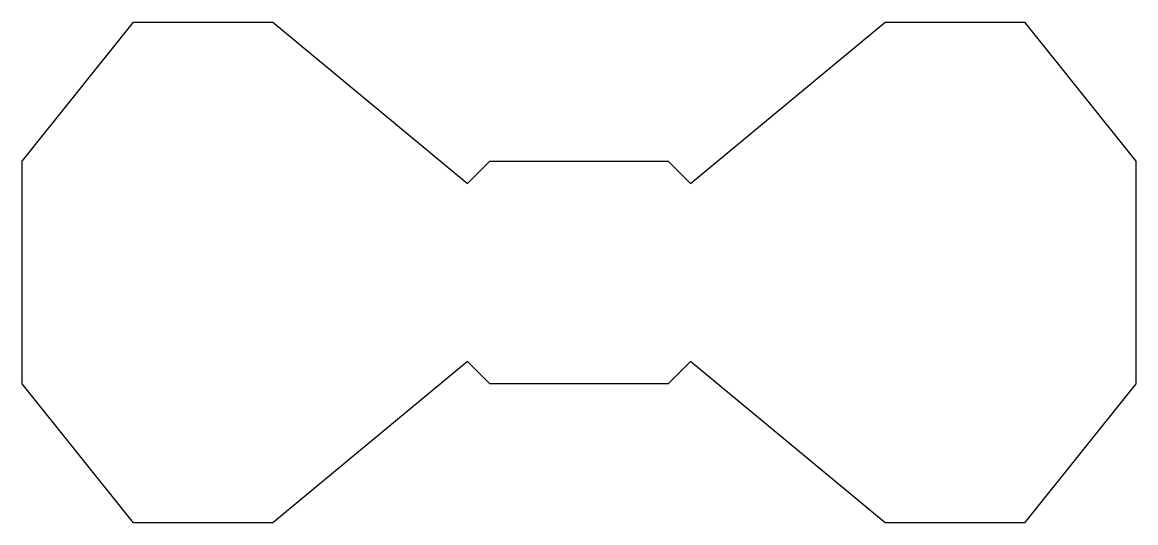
# Model space of a CAD drawing. Header units: inches. Extents: x -5 to 0, y -2.25 to 0.
import ezdxf

# ---------------------------------------------------------------- set-up
doc = ezdxf.new("R2010")
doc.units = ezdxf.units.IN
doc.layers.get('0').update_dxf_attribs({"linetype": 'CONTINUOUS'})

msp = doc.modelspace()

# ---------------------------------------------------------------- linework, layer by layer
msp.add_lwpolyline([(-2, -1.525), (-2.1, -1.625), (-2.9, -1.625), (-3, -1.525), (-3.875, -2.25), (-4.5, -2.25), (-5, -1.625), (-5, -0.625), (-4.5, 0), (-3.875, 0), (-3, -0.725), (-2.9, -0.625), (-2.1, -0.625), (-2, -0.725), (-1.125, 0), (-0.5, 0), (0, -0.625), (0, -1.625), (-0.5, -2.25), (-1.125, -2.25)], close=True)

doc.saveas('drawing.dxf')
